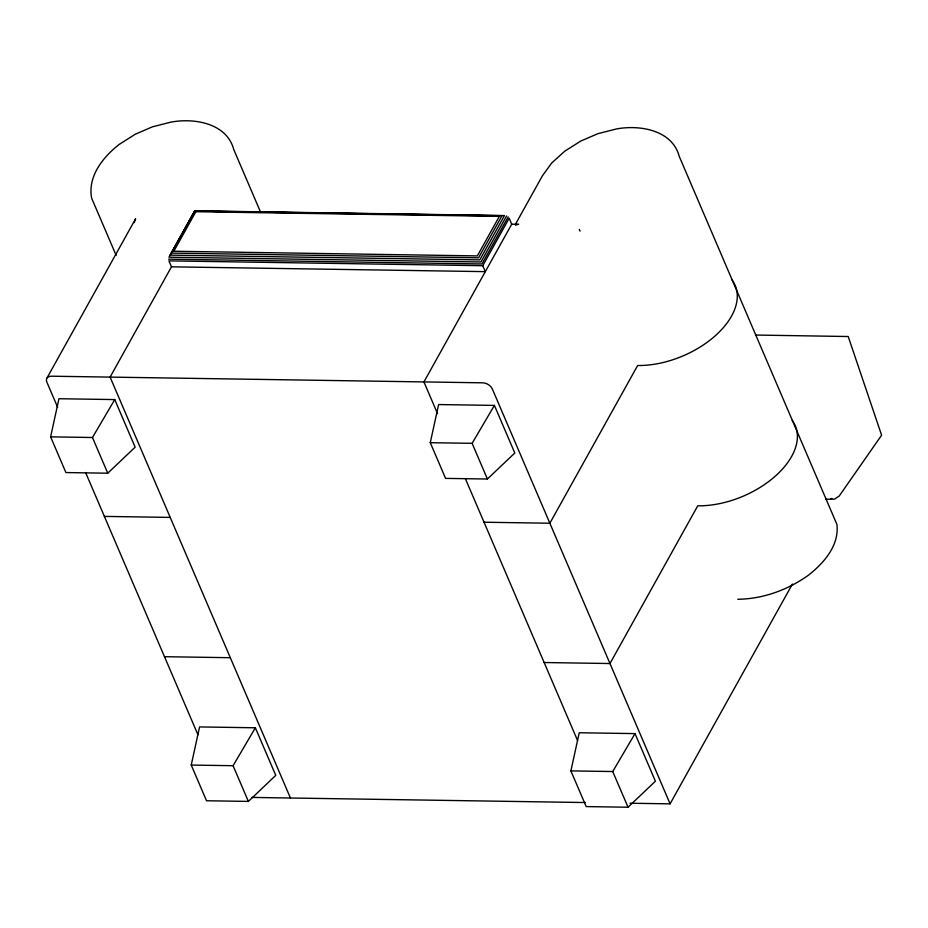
<?xml version="1.0" encoding="UTF-8"?>
<svg xmlns="http://www.w3.org/2000/svg" width="928" height="928" viewBox="0 0 928 928"><rect width="100%" height="100%" fill="white"/><g stroke="black" fill="none" stroke-linecap="round" stroke-linejoin="round"><path stroke-width="1.39" d="M134.282 222.616L135.616 218.764L47.061 377.87M50.622 436.856L58.951 398.727L114.747 399.585L135.14 447.18L107.752 473.199L65.911 472.561L50.622 436.856L92.464 437.506L114.747 399.585M191.238 765.066L199.566 726.926L255.362 727.784L275.755 775.379L248.379 801.409L206.526 800.76L191.238 765.066L233.079 765.704L255.362 727.784M430.279 442.691L438.608 404.55L494.404 405.408L514.796 453.003L487.409 479.022L445.568 478.384L430.279 442.691L472.12 443.329L494.404 405.408M570.894 770.89L579.223 732.76L635.019 733.607L655.412 781.202L628.036 807.232L586.183 806.583L570.894 770.89L612.735 771.539L635.019 733.607M194.59 211.178L168.977 257.195L480.948 261.986L506.56 215.969M175.496 246.767L176.877 244.284M181.018 236.86L182.398 234.378M189.289 221.989L190.669 219.507M437.54 413.679L423.934 381.918L511.722 224.193L509.17 218.242L482.757 265.698L168.919 260.872L171.471 266.823L110.096 377.104L290.429 798.01M508.173 216.885L481.957 263.97L168.594 259.156M515.214 224.704L542.532 175.612L551.824 162.887L564.758 151.194L580.708 141.091L597.841 133.702L616.146 129.015C639.183 124.572 672.208 129.781 679.215 156.333L836.928 524.448C839.376 545.386 824.099 562.728 808.845 574.908C788.197 589.767 763.361 598.954 737.806 599.268M630.019 803.23L670.086 803.845L792.431 584.037M515.55 225.04L518.694 224.298L511.722 224.193M830.769 498.649L831.848 498.522M213.37 211.468L250.92 212.048M274.027 212.396L311.576 212.976M334.695 213.336L372.244 213.904M395.351 214.264L432.9 214.844M456.008 215.192L493.568 215.772M171.471 266.823L485.309 271.637L482.757 265.698M755.554 335.043L848.215 336.528L881.6 435.209L839.19 496.051L834.481 499.16L825.734 499.218M104.388 516.397L170.207 517.406M484.045 522.22L549.863 523.23L637.652 365.504A75.493 44.37 -23.2 0 0 715.801 335.286A75.493 44.37 -23.2 0 0 732.134 280.082M164.5 656.699L230.318 657.708M544.156 662.522L609.974 663.532L697.763 505.806A75.493 44.37 -23.2 0 0 775.912 475.6A75.493 44.37 -23.2 0 0 792.245 420.384M251.801 797.419L585.464 802.546M579.281 229.448L580.081 231.153M670.086 803.845L492.292 388.878A8.004 5.15 29.1 0 0 482.769 382.823L51.249 376.2A8.004 5.15 29.1 0 0 46.818 382.034L57.652 407.311M472.12 443.329L487.409 479.022M612.735 771.539L628.036 807.232M465.322 478.546L577.61 740.625M260.524 212.025L233.74 149.501C226.734 122.937 193.708 117.728 170.671 122.183L152.354 126.858L135.233 134.258L119.283 144.362C103.159 156.913 87.429 176.355 91.652 198.209L116.162 255.409M92.464 437.506L107.752 473.199M233.079 765.704L248.379 801.409M85.573 472.491L197.954 734.79M194.706 210.818L170.033 255.13L479.788 259.886L504.449 215.574L194.706 210.818M195.124 211.004L171.692 253.1L478.546 257.81L501.99 215.714L195.124 211.004M195.831 211.723L173.838 251.244L477.328 255.908L499.334 216.375L195.831 211.723"/></g></svg>
